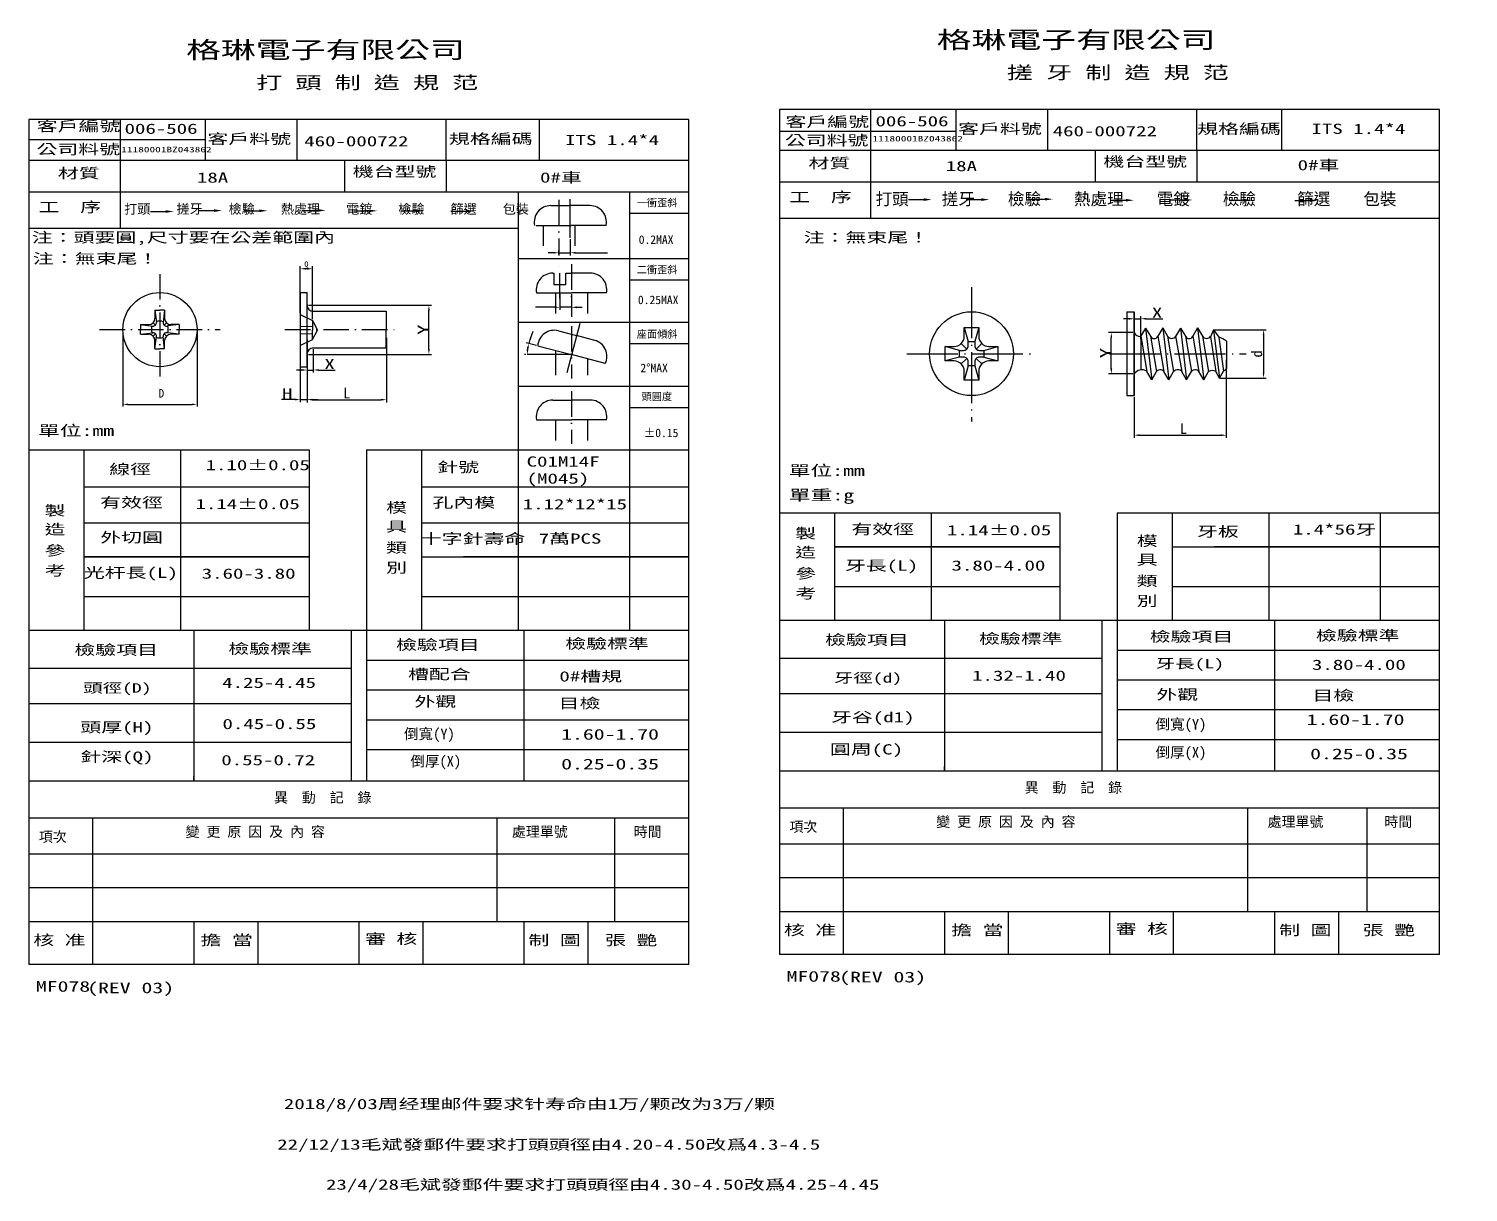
# Model space of a CAD drawing. Header units: millimetres. Extents: x 214 to 1563, y -86 to 460.
# Drawn here: x 214 to 890, y -86 to 460 of the extents above; entities that cross this region are included whole.
import ezdxf

# ---------------------------------------------------------------- set-up
doc = ezdxf.new("R2010")
doc.units = ezdxf.units.MM
for name, pattern in [('ACAD_ISO04W100', [30.5, 24, -3, 0.5, -3]), ('ACAD_ISO07W100', [3.5, 0.5, -3]), ('ACAD_ISO10W100', [18, 12, -3, 0, -3])]:
    doc.linetypes.add(name, pattern=pattern)
for name, color, linetype in [('center', 1, 'ACAD_ISO10W100'), ('dimension', 2, 'Continuous'), ('OBJ', 7, 'Continuous'), ('Object', 7, 'Continuous')]:
    doc.layers.add(name, color=color, linetype=linetype)
doc.styles.add('W娴Y筿lΤそq', font='KAIU.TTF', dxfattribs={"width": 1.5, "height": 4.8})
doc.dimstyles.new('ISO-25', dxfattribs={"dimtxt": 2.5, "dimasz": 2.5, "dimexe": 1.25, "dimexo": 0.625, "dimtad": 1, "dimdsep": 46, "dimtxsty": 'Standard', "dimcen": 2.5, "dimadec": 0, "dimazin": 0, "dimtfac": 1, "dimtmove": 0, "dimatfit": 3, "dimfxl": 0, "dimarcsym": 0})

# ---------------------------------------------------------------- blocks, each defined once
blk = doc.blocks.new('*D')
at = {"color": 0, "linetype": 'ByBlock'}
for p, q in [((1093.28, 370.38), (1076.36, 370.38)), ((1077.61, 367.88), (1077.61, 333.5)), ((1094.94, 367.1), (1092.44, 367.1)), ((1097.44, 357.58), (1097.44, 368.35)), ((1097.44, 367.1), (1100.52, 367.1)), ((1100.52, 357.58), (1100.52, 368.35)), ((1103.02, 367.1), (1110.8, 367.1)), ((1428.14, 368.17), (1411.22, 368.17)), ((1412.47, 365.67), (1412.47, 331.3)), ((1432.3, 355.37), (1432.3, 366.14)), ((1435.38, 355.37), (1435.38, 366.14)), ((1096.81, 360.67), (1085.4, 360.67)), ((1134.38, 361.94), (1159.14, 361.94)), ((1157.89, 359.44), (1157.89, 341.75)), ((1431.67, 358.46), (1420.26, 358.46)), ((1429.8, 364.89), (1427.3, 364.89)), ((1432.3, 364.89), (1435.38, 364.89)), ((1437.88, 364.89), (1445.67, 364.89)), ((1469.24, 359.73), (1494, 359.73)), ((1086.65, 343.74), (1086.65, 358.17)), ((1421.51, 341.54), (1421.51, 355.96)), ((1492.75, 357.23), (1492.75, 339.54)), ((341.21, 326.58), (341.21, 348.73)), ((344.52, 347.48), (343.71, 347.48)), ((347.02, 323.75), (347.02, 348.73)), ((1140.46, 348.22), (1140.46, 305.57)), ((1475.32, 346.01), (1475.32, 303.36)), ((1096.81, 341.24), (1085.4, 341.24)), ((1137.26, 339.25), (1159.14, 339.25)), ((1431.67, 339.04), (1420.26, 339.04)), ((1472.12, 337.04), (1494, 337.04)), ((345.08, 330.31), (402.89, 330.31)), ((401.64, 309.77), (401.64, 327.81)), ((732.94, 314.47), (732.94, 325.24)), ((736.01, 314.47), (736.01, 325.24)), ((1093.28, 331), (1076.36, 331)), ((1093.9, 330.38), (1093.9, 305.42)), ((1097.43, 330.19), (1097.43, 305.57)), ((1097.44, 330.18), (1097.44, 305.42)), ((1428.14, 328.8), (1411.22, 328.8)), ((1428.76, 328.17), (1428.76, 303.22)), ((1432.29, 327.99), (1432.29, 303.36)), ((1432.3, 327.98), (1432.3, 303.22)), ((730.44, 323.99), (727.94, 323.99)), ((732.94, 323.99), (736.01, 323.99)), ((738.51, 323.99), (746.3, 323.99)), ((770.15, 318.83), (794.91, 318.83)), ((344.42, 314.15), (344.42, 284.72)), ((381.67, 314.99), (381.67, 284.72)), ((732.31, 317.56), (720.9, 317.56)), ((722.15, 300.63), (722.15, 315.06)), ((793.66, 316.33), (793.66, 298.64)), ((341.21, 310.83), (341.21, 284.78)), ((344.46, 306.84), (344.46, 298.67)), ((345.09, 307.27), (402.89, 307.27)), ((347.34, 309.64), (347.34, 298.67)), ((776.16, 304.66), (776.16, 268.04)), ((1091.4, 306.67), (1084, 306.67)), ((1093.9, 306.67), (1097.44, 306.67)), ((1099.93, 306.82), (1137.96, 306.82)), ((1099.94, 306.67), (1102.44, 306.67)), ((1426.26, 304.47), (1427.51, 304.47)), ((1428.76, 304.47), (1432.3, 304.47)), ((1434.79, 304.61), (1472.82, 304.61)), ((1434.8, 304.47), (1437.3, 304.47)), ((341.96, 299.92), (339.46, 299.92)), ((344.46, 300.84), (344.46, 284.78)), ((344.46, 299.92), (347.34, 299.92)), ((349.84, 299.92), (357.63, 299.92)), ((732.31, 298.13), (720.9, 298.13)), ((773.03, 296.14), (794.91, 296.14)), ((338.71, 286.03), (332.45, 286.03)), ((341.21, 286.03), (344.46, 286.03)), ((346.92, 285.97), (379.17, 285.97)), ((346.96, 286.03), (349.46, 286.03)), ((732.93, 287.09), (732.93, 268.04)), ((735.43, 269.29), (773.66, 269.29))]:
    blk.add_line(p, q, dxfattribs=at)
at = {"color": 0, "lineweight": -2}
for p, q in [((1113.16, 362.82), (1096.08, 362.82)), ((1097.33, 360.32), (1097.33, 319.47)), ((1163.53, 351.37), (1195.88, 351.37)), ((1194.63, 348.87), (1194.63, 331.19)), ((1172.85, 332.56), (1172.85, 299.38)), ((1166.41, 328.69), (1195.88, 328.69)), ((1118.88, 318.62), (1118.88, 299.38)), ((1113.16, 316.97), (1096.08, 316.97)), ((1113.78, 316.34), (1113.78, 299.38)), ((1118.88, 316.62), (1118.88, 299.38)), ((947.62, 300.1), (918.74, 300.1)), ((919.99, 297.6), (919.99, 257.03)), ((1111.28, 300.63), (1101.49, 300.63)), ((1118.88, 300.63), (1113.78, 300.63)), ((1121.38, 300.63), (1123.88, 300.63)), ((1121.38, 300.63), (1170.35, 300.63)), ((939.38, 276.79), (939.38, 236.66)), ((1047.99, 276.56), (1047.99, 233.85)), ((1068.16, 276.79), (1068.16, 233.85)), ((1002.18, 269.85), (1002.18, 236.66)), ((947.62, 254.53), (918.74, 254.53)), ((948.24, 253.9), (948.24, 236.66)), ((948.24, 253.28), (948.24, 236.66)), ((945.74, 237.91), (941.88, 237.91)), ((950.74, 237.91), (999.68, 237.91)), ((1050.49, 235.1), (1065.66, 235.1))]:
    blk.add_line(p, q, dxfattribs=at)
at = {"color": 0, "linetype": 'ByBlock'}
for points in [[(1077.61, 370.38), (1077.19, 367.88), (1078.03, 367.88)], [(1097.44, 367.1), (1094.94, 366.68), (1094.94, 367.52)], [(1100.52, 367.1), (1103.02, 366.68), (1103.02, 367.52)], [(1412.47, 368.17), (1412.05, 365.67), (1412.89, 365.67)], [(1432.3, 364.89), (1429.8, 364.48), (1429.8, 365.31)], [(1435.38, 364.89), (1437.88, 364.48), (1437.88, 365.31)], [(1086.65, 360.67), (1087.06, 358.17), (1086.23, 358.17)], [(1157.89, 361.94), (1157.48, 359.44), (1158.31, 359.44)], [(1421.51, 358.46), (1421.92, 355.96), (1421.09, 355.96)], [(1492.75, 359.73), (1492.34, 357.23), (1493.17, 357.23)], [(341.21, 347.48), (343.71, 347.9), (343.71, 347.06)], [(347.02, 347.48), (344.52, 347.9), (344.52, 347.06)], [(1086.65, 341.24), (1087.06, 343.74), (1086.23, 343.74)], [(1157.89, 339.25), (1157.48, 341.75), (1158.31, 341.75)], [(1421.51, 339.04), (1421.92, 341.54), (1421.09, 341.54)], [(1492.75, 337.04), (1492.34, 339.54), (1493.17, 339.54)], [(1077.61, 331), (1077.19, 333.5), (1078.03, 333.5)], [(1412.47, 328.8), (1412.05, 331.3), (1412.89, 331.3)], [(401.64, 330.31), (402.05, 327.81), (401.22, 327.81)], [(732.94, 323.99), (730.44, 323.57), (730.44, 324.41)], [(736.01, 323.99), (738.51, 323.57), (738.51, 324.41)], [(793.66, 318.83), (793.25, 316.33), (794.08, 316.33)], [(722.15, 317.56), (722.56, 315.06), (721.73, 315.06)], [(401.64, 307.27), (402.05, 309.77), (401.22, 309.77)], [(1093.9, 306.67), (1091.4, 306.25), (1091.4, 307.09)], [(1097.43, 306.82), (1099.93, 306.4), (1099.93, 307.23)], [(1097.44, 306.67), (1099.94, 306.25), (1099.94, 307.09)], [(1140.46, 306.82), (1137.96, 306.4), (1137.96, 307.23)], [(1428.76, 304.47), (1426.26, 304.05), (1426.26, 304.88)], [(1432.29, 304.61), (1434.79, 304.2), (1434.79, 305.03)], [(1432.3, 304.47), (1434.8, 304.05), (1434.8, 304.88)], [(1475.32, 304.61), (1472.82, 304.2), (1472.82, 305.03)], [(344.46, 299.92), (341.96, 299.5), (341.96, 300.33)], [(347.34, 299.92), (349.84, 299.5), (349.84, 300.33)], [(722.15, 298.13), (722.56, 300.63), (721.73, 300.63)], [(793.66, 296.14), (793.25, 298.64), (794.08, 298.64)], [(341.21, 286.03), (338.71, 285.62), (338.71, 286.45)], [(344.42, 285.97), (346.92, 285.56), (346.92, 286.39)], [(344.46, 286.03), (346.96, 285.62), (346.96, 286.45)], [(381.67, 285.97), (379.17, 285.56), (379.17, 286.39)], [(732.93, 269.29), (735.43, 268.87), (735.43, 269.71)], [(776.16, 269.29), (773.66, 268.87), (773.66, 269.71)]]:
    blk.add_solid(points, dxfattribs=at)
at = {"color": 0}
for points in [[(1096.91, 360.32), (1097.75, 360.32), (1097.33, 362.82)], [(1194.21, 348.87), (1195.04, 348.87), (1194.63, 351.37)], [(1194.21, 331.19), (1195.04, 331.19), (1194.63, 328.69)], [(1096.91, 319.47), (1097.75, 319.47), (1097.33, 316.97)], [(919.58, 297.6), (920.41, 297.6), (919.99, 300.1)], [(1111.28, 301.05), (1111.28, 300.21), (1113.78, 300.63)], [(1121.38, 301.05), (1121.38, 300.21), (1118.88, 300.63)], [(1121.38, 301.05), (1121.38, 300.21), (1118.88, 300.63)], [(1170.35, 301.05), (1170.35, 300.21), (1172.85, 300.63)], [(919.58, 257.03), (920.41, 257.03), (919.99, 254.53)], [(941.88, 238.33), (941.88, 237.5), (939.38, 237.91)], [(945.74, 238.33), (945.74, 237.5), (948.24, 237.91)], [(950.74, 238.33), (950.74, 237.5), (948.24, 237.91)], [(999.68, 238.33), (999.68, 237.5), (1002.18, 237.91)], [(1050.49, 235.52), (1050.49, 234.68), (1047.99, 235.1)], [(1065.66, 235.52), (1065.66, 234.68), (1068.16, 235.1)]]:
    blk.add_solid(points, dxfattribs=at)
at = {"layer": 'DEFPOINTS', "color": 0, "linetype": 'ByBlock'}
for p in [(1093.9, 370.38), (1428.76, 368.17), (1097.44, 360.67), (1133.75, 361.94), (1432.3, 358.46), (1468.61, 359.73), (1097.44, 356.95), (1100.52, 356.95), (1432.3, 354.75), (1435.38, 354.75), (1140.46, 348.84), (1475.32, 346.64), (1097.44, 341.24), (1136.63, 339.25), (1432.3, 339.04), (1471.49, 337.04), (341.21, 325.96), (344.46, 330.31), (1093.9, 331), (1093.9, 331), (1097.43, 330.82), (1097.44, 330.81), (1428.76, 328.8), (1428.76, 328.8), (1432.29, 328.61), (1432.3, 328.6), (347.02, 323.12), (769.52, 318.83), (341.21, 311.46), (344.42, 314.77), (381.67, 315.61), (732.93, 317.56), (732.94, 313.85), (736.01, 313.85), (344.46, 307.47), (344.46, 307.27), (347.34, 310.27), (776.16, 305.29), (344.46, 301.47), (732.93, 298.13), (772.4, 296.14), (732.93, 287.71)]:
    blk.add_point(p, dxfattribs=at)
at = {"layer": 'DEFPOINTS', "color": 0}
for p in [(1113.78, 362.82), (1162.9, 351.37), (1172.85, 333.19), (1165.78, 328.69), (1194.63, 328.69), (1118.88, 319.24), (1097.33, 316.97), (1113.78, 316.97), (1113.78, 316.97), (1118.88, 317.24), (948.24, 300.1), (1113.78, 300.63), (1172.85, 300.63), (939.38, 277.41), (1047.99, 277.19), (1068.16, 277.41), (1002.18, 270.47), (919.99, 254.53), (948.24, 254.53), (948.24, 254.53), (948.24, 253.9), (939.38, 237.91), (1002.18, 237.91), (1068.16, 235.1)]:
    blk.add_point(p, dxfattribs=at)
at = {"color": 0, "linetype": 'ByBlock', "char_height": 4.8, "attachment_point": 5, "style": 'W娴Y筿lΤそq'}
for s, insert in [('X', (1108.16, 369.94)), ('X', (1443.02, 367.73)), ('X', (743.66, 326.83)), ('X', (354.99, 302.76)), ('H', (335.08, 288.87))]:
    blk.add_mtext(s, dxfattribs=dict(at, insert=insert))
at = {"color": 0, "linetype": 'ByBlock', "char_height": 4.8, "attachment_point": 5, "rotation": 90, "style": 'W娴Y筿lΤそq'}
for insert in [(1083.81, 350.95), (1418.67, 348.75), (398.8, 318.85), (719.31, 307.85)]:
    blk.add_mtext('Y', dxfattribs=dict(at, insert=insert))
at = {"color": 0, "linetype": 'ByBlock', "attachment_point": 5}
for s, insert, char_height in [('Q', (344.11, 349.36), 2.5), ('L', (363.05, 289.1), 5), ('L', (756.01, 272.41), 5)]:
    blk.add_mtext(s, dxfattribs=dict(at, insert=insert, char_height=char_height))
at = {"color": 0, "linetype": 'ByBlock', "insert": (790.54, 307.48), "char_height": 5, "attachment_point": 5, "rotation": 90}
blk.add_mtext('d', dxfattribs=at)

msp = doc.modelspace()

# ---------------------------------------------------------------- linework, layer by layer
for p, q in [((566.278, 422.31), (566.278, 25.388)), ((876.278, 422.31), (566.278, 422.31)), ((609.278, 388.11), (609.278, 422.31)), ((649.278, 403.11), (649.278, 422.31)), ((692.278, 403.11), (692.278, 422.31)), ((762.278, 403.11), (762.278, 422.31)), ((802.278, 403.11), (802.278, 422.31)), ((876.278, 25.388), (876.278, 422.31)), ((523.719, 417.597), (213.719, 417.597)), ((213.719, 417.597), (213.719, 20.675)), ((256.719, 383.397), (256.719, 417.597)), ((296.719, 398.397), (296.719, 417.597)), ((339.719, 398.397), (339.719, 417.597)), ((409.719, 398.397), (409.719, 417.597)), ((453.631, 398.397), (453.631, 417.597)), ((523.719, 20.675), (523.719, 417.597)), ((213.817, 408.14), (296.626, 408.14)), ((566.264, 412.086), (649.241, 412.086)), ((876.278, 403.11), (566.278, 403.11)), ((714.5, 403.11), (714.5, 388.11)), ((762.278, 403.11), (762.278, 388.11)), ((523.719, 398.397), (213.719, 398.397)), ((361.941, 398.397), (361.941, 383.397)), ((409.719, 398.397), (409.719, 383.397)), ((876.278, 388.11), (566.278, 388.11)), ((609.278, 371.11), (609.278, 388.11)), ((523.719, 383.397), (213.719, 383.397)), ((256.719, 366.397), (256.719, 383.397)), ((443.546, 383.397), (443.546, 177.649)), ((495.858, 383.397), (495.858, 177.649)), ((626.918, 379.966), (634.059, 379.966)), ((654.022, 379.966), (661.163, 379.966)), ((683.796, 380.16), (690.937, 380.16)), ((721.854, 379.658), (728.995, 379.658)), ((749.369, 379.807), (756.51, 379.807)), ((777.48, 379.668), (784.621, 379.668)), ((808.369, 379.519), (815.51, 379.519)), ((270.894, 374.39), (278.035, 374.39)), ((293.631, 374.799), (300.772, 374.799)), ((314.814, 374.72), (321.955, 374.72)), ((342.236, 374.896), (349.377, 374.896)), ((366.439, 374.681), (373.58, 374.681)), ((388.445, 374.663), (395.586, 374.663)), ((411.873, 374.591), (419.014, 374.591)), ((458.835, 377.132), (468.065, 377.132)), ((477.295, 377.132), (468.065, 377.132)), ((523.719, 373.397), (495.858, 373.397)), ((443.546, 366.397), (213.719, 366.397)), ((452.065, 367.881), (468.478, 367.881)), ((455.268, 367.881), (455.268, 358.195)), ((484.891, 367.881), (468.478, 367.881)), ((470.189, 367.881), (470.189, 358.195)), ((876.278, 371.11), (566.278, 371.11)), ((468.065, 361.367), (468.065, 353.753)), ((443.546, 352.34), (523.719, 352.34)), ((460.228, 355.003), (457.728, 355.003)), ((462.728, 354.35), (462.728, 356.253)), ((462.728, 355.003), (468.065, 355.003)), ((470.565, 355.003), (485.525, 355.003)), ((459.808, 345.407), (460.272, 345.407)), ((460.272, 345.407), (460.272, 340.158)), ((466.031, 340.158), (466.031, 345.407)), ((466.031, 345.407), (468.625, 345.407)), ((477.442, 345.407), (468.625, 345.407)), ((460.272, 340.158), (466.031, 340.158)), ((495.858, 342.34), (523.719, 342.34)), ((341.206, 336.308), (341.206, 301.466)), ((341.206, 336.308), (344.464, 336.308)), ((344.464, 301.466), (344.464, 336.308)), ((452.212, 336.156), (468.625, 336.156)), ((461.164, 336.156), (461.164, 326.47)), ((463.151, 335.531), (463.151, 328.125)), ((485.038, 336.156), (468.625, 336.156)), ((468.625, 335.531), (468.625, 328.125)), ((476.085, 336.156), (476.085, 326.47)), ((460.651, 329.375), (451.763, 329.375)), ((468.625, 329.375), (463.151, 329.375)), ((471.125, 329.375), (473.625, 329.375)), ((729.4, 327.271), (732.935, 327.271)), ((732.935, 287.698), (732.935, 327.272)), ((443.546, 322.34), (523.719, 322.34)), ((449.283, 314.798), (450.613, 318.154)), ((462.449, 318.323), (470.976, 316.082)), ((653.103, 319.941), (654.927, 313.281)), ((659.884, 319.941), (658.06, 313.281)), ((738.256, 319.636), (741.14, 295.265)), ((746.275, 319.677), (749.141, 295.265)), ((754.654, 319.636), (757.538, 295.265)), ((762.673, 319.677), (765.539, 295.265)), ((452.146, 311.465), (447.294, 312.74)), ((452.751, 311.306), (468.625, 307.134)), ((479.504, 313.84), (470.976, 316.082)), ((495.858, 312.34), (523.719, 312.34)), ((651.697, 312.358), (654.277, 309.778)), ((661.29, 312.358), (658.71, 309.778)), ((735.98, 315.757), (735.98, 299.981)), ((776.205, 313.536), (776.205, 300.644)), ((447.199, 307.134), (446.57, 307.134)), ((468.625, 307.134), (447.824, 307.134)), ((461.164, 309.095), (461.164, 297.448)), ((484.499, 302.962), (468.625, 307.134)), ((476.085, 305.173), (476.085, 297.448)), ((650.774, 309.128), (644.114, 310.952)), ((650.774, 305.995), (644.114, 304.171)), ((651.697, 302.765), (654.277, 305.345)), ((661.29, 302.765), (658.71, 305.345)), ((662.213, 309.128), (668.873, 310.952)), ((662.213, 305.995), (668.873, 304.171)), ((341.206, 301.466), (344.464, 301.466)), ((654.927, 301.842), (653.103, 295.182)), ((658.06, 301.842), (659.884, 295.182)), ((443.546, 292.34), (523.719, 292.34)), ((459.808, 285.786), (460.272, 285.786)), ((459.808, 285.786), (468.625, 285.786)), ((477.442, 285.786), (468.625, 285.786)), ((729.4, 287.894), (732.935, 287.894)), ((495.858, 282.34), (523.719, 282.34)), ((452.212, 276.535), (468.625, 276.535)), ((461.164, 276.535), (461.164, 266.849)), ((485.038, 276.535), (468.625, 276.535)), ((476.085, 276.535), (476.085, 266.849)), ((566.278, 267.053), (566.278, 216.858)), ((213.719, 262.34), (213.719, 212.145)), ((213.719, 262.34), (345.428, 262.34)), ((239.603, 262.34), (239.603, 177.649)), ((284.909, 262.34), (284.909, 177.649)), ((345.428, 262.34), (345.428, 177.649)), ((372.357, 262.34), (523.719, 262.34)), ((372.357, 262.34), (372.357, 177.649)), ((398.24, 262.34), (398.24, 177.649)), ((239.603, 245.009), (345.428, 245.009)), ((398.24, 245.009), (523.719, 245.009)), ((566.278, 232.78), (697.987, 232.78)), ((592.162, 232.78), (592.162, 182.362)), ((637.468, 232.78), (637.468, 182.362)), ((697.987, 232.78), (697.987, 182.362)), ((724.915, 232.78), (724.915, 182.362)), ((724.915, 232.78), (876.278, 232.78)), ((750.799, 232.78), (750.799, 182.362)), ((796.105, 232.78), (796.105, 182.362)), ((848.417, 232.78), (848.417, 182.362)), ((239.603, 228.067), (345.428, 228.067)), ((398.24, 228.067), (523.719, 228.067)), ((697.987, 216.858), (592.162, 216.858)), ((592.162, 216.858), (697.987, 216.858)), ((750.799, 216.858), (876.278, 216.858)), ((876.278, 216.858), (770.454, 216.858)), ((239.603, 212.145), (345.428, 212.145)), ((345.428, 212.145), (239.603, 212.145)), ((398.24, 212.145), (523.719, 212.145)), ((523.719, 212.145), (417.895, 212.145)), ((592.162, 198.292), (697.987, 198.292)), ((750.799, 198.292), (876.278, 198.292)), ((239.603, 193.579), (345.428, 193.579)), ((398.24, 193.579), (523.719, 193.579)), ((213.719, 177.649), (365.082, 177.649)), ((291.219, 177.649), (291.219, 106.87)), ((365.082, 177.649), (365.082, 106.87)), ((365.082, 177.649), (392.011, 177.649)), ((372.357, 177.649), (372.357, 106.87)), ((392.011, 177.649), (523.719, 177.649)), ((446.219, 177.649), (446.219, 106.87)), ((566.278, 182.362), (717.641, 182.362)), ((643.778, 182.362), (643.778, 111.583)), ((717.641, 182.362), (717.641, 111.583)), ((717.641, 182.362), (744.57, 182.362)), ((724.915, 182.362), (876.278, 182.362)), ((724.915, 182.362), (724.915, 111.583)), ((798.778, 182.362), (798.778, 111.583)), ((372.357, 163.649), (523.719, 163.649)), ((566.278, 164.521), (717.641, 164.521)), ((724.915, 168.362), (876.278, 168.362)), ((213.719, 159.808), (365.082, 159.808)), ((372.357, 149.649), (523.719, 149.649)), ((724.915, 154.362), (876.278, 154.362)), ((213.719, 143.181), (365.082, 143.181)), ((566.278, 147.894), (717.641, 147.894)), ((372.357, 135.649), (523.719, 135.649)), ((724.915, 140.362), (876.278, 140.362)), ((566.278, 129.739), (717.641, 129.739)), ((213.719, 125.026), (365.082, 125.026)), ((724.915, 126.362), (876.278, 126.362)), ((372.357, 121.649), (523.719, 121.649)), ((291.219, 106.87), (291.219, 108.955)), ((566.278, 111.583), (876.278, 111.583)), ((643.778, 111.583), (643.778, 113.669)), ((213.719, 106.87), (523.719, 106.87)), ((213.719, 89.539), (392.011, 89.539)), ((243.719, 89.539), (243.719, 20.675)), ((392.011, 89.539), (523.719, 89.539)), ((433.719, 40.675), (433.719, 89.539)), ((488.978, 40.675), (488.978, 89.539)), ((566.278, 94.252), (744.57, 94.252)), ((596.278, 94.252), (596.278, 25.388)), ((744.57, 94.252), (876.278, 94.252)), ((786.278, 45.388), (786.278, 94.252)), ((842.327, 45.388), (842.327, 94.252)), ((566.278, 77.31), (744.57, 77.31)), ((744.57, 77.31), (876.278, 77.31)), ((213.719, 72.597), (392.011, 72.597)), ((392.011, 72.597), (523.719, 72.597)), ((876.278, 61.388), (566.278, 61.388)), ((523.719, 56.675), (213.719, 56.675)), ((523.719, 40.675), (213.719, 40.675)), ((291.219, 40.675), (291.219, 20.675)), ((321.219, 40.675), (321.219, 20.675)), ((368.719, 40.675), (368.719, 20.675)), ((398.719, 40.675), (398.719, 20.675)), ((446.219, 40.675), (446.219, 20.675)), ((476.219, 40.675), (476.219, 20.675)), ((876.278, 45.388), (566.278, 45.388)), ((643.778, 45.388), (643.778, 25.388)), ((673.778, 45.388), (673.778, 25.388)), ((721.278, 45.388), (721.278, 25.388)), ((751.278, 45.388), (751.278, 25.388)), ((798.778, 45.388), (798.778, 25.388)), ((828.778, 45.388), (828.778, 25.388)), ((523.719, 20.675), (213.719, 20.675)), ((876.278, 25.388), (566.278, 25.388))]:
    msp.add_line(p, q)
at = {"color": 1, "linetype": 'ACAD_ISO10W100'}
for p, q in [((462.728, 379.802), (462.728, 353.725)), ((463.151, 333.467), (463.151, 349.314)), ((468.625, 349.606), (468.625, 324.918)), ((468.625, 320.584), (468.625, 295.897)), ((468.625, 289.985), (468.625, 265.297))]:
    msp.add_line(p, q, dxfattribs=at)
at = {"color": 1, "linetype": 'ACAD_ISO04W100'}
for p, q in [((468.065, 361.992), (468.065, 380.238)), ((656.507, 338.82), (656.507, 275.691)), ((472.463, 321.739), (466.047, 297.328)), ((626.136, 307.582), (686.467, 307.582)), ((721.339, 307.582), (785.449, 307.582))]:
    msp.add_line(p, q, dxfattribs=at)
for points in [[(648.303, 310.952, 0.4142136), (653.103, 315.752), (653.103, 319.941), (656.493, 319.941), (659.884, 319.941), (659.884, 315.752, 0.4142136), (664.684, 310.952), (668.873, 310.952), (668.873, 307.561), (668.873, 304.171), (664.684, 304.171, 0.4142136), (659.884, 299.371), (659.884, 295.182), (656.493, 295.182), (653.103, 295.182), (653.103, 299.371, 0.4142136), (648.303, 304.171), (644.114, 304.171), (644.114, 307.561), (644.114, 310.952)], [(652.709, 309.128, 0.4142136), (654.927, 311.346), (654.927, 313.281), (656.493, 313.281), (658.06, 313.281), (658.06, 311.346, 0.4142136), (660.278, 309.128), (662.213, 309.128), (662.213, 307.561), (662.213, 305.995), (660.278, 305.995, 0.4142136), (658.06, 303.777), (658.06, 301.842), (656.493, 301.842), (654.927, 301.842), (654.927, 303.777, 0.4142136), (652.709, 305.995), (650.774, 305.995), (650.774, 307.561), (650.774, 309.128)]]:
    msp.add_lwpolyline(points, format="xyb", close=True)
msp.add_circle((656.507, 307.582), 19.689)
for centre, radius, start, end in [((458.835, 369.388), 7.744, 90, 191.222278), ((477.295, 369.388), 7.744, 348.777722, 90), ((459.808, 337.663), 7.744, 90, 191.222278), ((477.442, 337.663), 7.744, 348.777722, 90), ((460.48, 310.833), 7.744, 75.274303, 176.496581), ((468.625, 307.134), 20.805, 158.385165, 165.274303), ((477.535, 306.351), 7.744, 334.052024, 75.274303), ((735.477, 318.366), 2.668, 196.971453, 279.641943), ((742.259, 316.534), 1.886, 204.936858, 335.063142), ((750.518, 317.113), 2.355, 215.687858, 325.391411), ((758.657, 316.534), 1.886, 204.936858, 335.063142), ((766.859, 317.113), 2.355, 215.687858, 325.391411), ((768.418, 302.737), 13.313, 54.20516, 71.417553), ((468.625, 307.134), 20.805, 172.16344, 173.110863), ((736.504, 295.667), 4.346, 58.318979, 145.713914), ((745.141, 297.844), 2.202, 20.972909, 140.972909), ((753.353, 297.438), 2.591, 41.769379, 135.882484), ((761.539, 297.844), 2.202, 20.972909, 140.972909), ((769.539, 295.909), 3.737, 62.755229, 117.244771), ((773.518, 302.398), 3.209, 293.365793, 326.8546), ((459.808, 278.042), 7.744, 90, 191.222278), ((477.442, 278.042), 7.744, 348.777722, 90)]:
    msp.add_arc(centre, radius, start, end)
for points in [[(634.059, 380.591), (634.059, 379.341), (637.809, 379.966)], [(661.163, 380.591), (661.163, 379.341), (664.913, 379.966)], [(690.937, 380.785), (690.937, 379.535), (694.687, 380.16)], [(728.995, 380.283), (728.995, 379.033), (732.745, 379.658)], [(756.51, 380.432), (756.51, 379.182), (760.26, 379.807)], [(784.621, 380.293), (784.621, 379.043), (788.371, 379.668)], [(815.51, 380.144), (815.51, 378.894), (819.26, 379.519)], [(278.035, 375.015), (278.035, 373.765), (281.785, 374.39)], [(300.772, 375.424), (300.772, 374.174), (304.522, 374.799)], [(321.955, 375.345), (321.955, 374.095), (325.705, 374.72)], [(349.377, 375.521), (349.377, 374.271), (353.127, 374.896)], [(373.58, 375.306), (373.58, 374.056), (377.33, 374.681)], [(395.586, 375.288), (395.586, 374.038), (399.336, 374.663)], [(419.014, 375.216), (419.014, 373.966), (422.764, 374.591)], [(460.228, 355.419), (460.228, 354.586), (462.728, 355.003)], [(470.565, 355.419), (470.565, 354.586), (468.065, 355.003)], [(460.651, 329.791), (460.651, 328.958), (463.151, 329.375)], [(471.125, 329.791), (471.125, 328.958), (468.625, 329.375)], [(447.606, 310.052), (448.423, 309.889), (448.503, 312.423)], [(448.386, 309.605), (447.554, 309.655), (447.82, 307.134)]]:
    msp.add_solid(points)
at = {"layer": 'center'}
for p, q in [((275.311, 345), (275.311, 291.466)), ((246.945, 318.887), (303.573, 318.887)), ((334.012, 318.887), (388.285, 318.887))]:
    msp.add_line(p, q, dxfattribs=at)
at = {"layer": 'DEFPOINTS', "color": 0}
for p in [(257.89, 318.887), (292.732, 318.887), (369.292, 310.269), (341.206, 301.466), (292.732, 283.757)]:
    msp.add_point(p, dxfattribs=at)
at = {"layer": 'dimension', "color": 0, "lineweight": -2}
for p, q in [((257.89, 317.887), (257.89, 282.757)), ((292.732, 317.887), (292.732, 282.757)), ((260.39, 283.757), (290.232, 283.757))]:
    msp.add_line(p, q, dxfattribs=at)
at = {"layer": 'dimension', "color": 0}
for points in [[(260.39, 284.174), (260.39, 283.34), (257.89, 283.757)], [(290.232, 284.174), (290.232, 283.34), (292.732, 283.757)]]:
    msp.add_solid(points, dxfattribs=at)
at = {"layer": 'OBJ'}
for p, q in [((729.4, 327.271), (729.4, 287.894)), ((732.935, 327.271), (732.935, 287.894)), ((738.256, 319.636), (735.921, 315.656)), ((738.256, 319.636), (740.548, 315.739)), ((746.275, 319.677), (743.969, 315.739)), ((746.275, 319.677), (748.549, 315.739)), ((754.654, 319.636), (752.319, 315.656)), ((754.654, 319.636), (756.946, 315.739)), ((762.673, 319.677), (760.367, 315.739)), ((762.673, 319.677), (764.947, 315.739)), ((770.151, 318.828), (768.753, 315.56)), ((770.151, 318.828), (773.033, 296.142)), ((770.151, 318.828), (772.654, 315.356)), ((735.969, 315.739), (738.851, 299.231)), ((740.548, 315.739), (743.43, 299.231)), ((743.969, 315.739), (746.851, 299.231)), ((748.549, 315.739), (751.431, 299.231)), ((752.367, 315.739), (755.249, 299.231)), ((756.946, 315.739), (759.828, 299.231)), ((760.367, 315.739), (763.249, 299.231)), ((764.947, 315.739), (767.829, 299.231)), ((768.753, 315.56), (771.25, 299.231)), ((772.654, 315.356), (774.782, 299.436)), ((741.14, 295.265), (738.851, 299.231)), ((741.14, 295.265), (743.43, 299.231)), ((749.141, 295.265), (746.851, 299.231)), ((749.141, 295.265), (751.431, 299.231)), ((757.538, 295.265), (755.249, 299.231)), ((757.538, 295.265), (759.828, 299.231)), ((765.539, 295.265), (763.249, 299.231)), ((765.539, 295.265), (767.829, 299.231)), ((773.033, 296.142), (771.25, 299.231)), ((773.033, 296.142), (774.782, 299.436))]:
    msp.add_line(p, q, dxfattribs=at)
at = {"layer": 'Object'}
for p, q in [((272.991, 328.039), (273.637, 322.235)), ((272.991, 328.039), (272.991, 324.224)), ((272.991, 328.039), (275.239, 328.039)), ((277.486, 328.039), (275.239, 328.039)), ((277.486, 328.039), (276.84, 322.235)), ((277.486, 328.039), (277.486, 324.224)), ((347.341, 327.506), (381.645, 327.506)), ((381.645, 327.506), (381.645, 318.887)), ((266.176, 321.224), (271.981, 320.578)), ((266.176, 321.224), (269.991, 321.224)), ((266.176, 321.224), (266.176, 318.976)), ((266.176, 316.729), (266.176, 318.976)), ((273.207, 321.008), (272.113, 322.102)), ((277.271, 321.008), (278.365, 322.102)), ((284.302, 321.224), (278.838, 320.616)), ((284.302, 321.224), (280.486, 321.224)), ((284.302, 321.224), (284.302, 318.976)), ((284.302, 316.729), (284.302, 318.976)), ((381.645, 310.269), (381.645, 318.887)), ((266.176, 316.729), (271.981, 317.375)), ((266.176, 316.729), (269.991, 316.729)), ((273.207, 316.945), (272.113, 315.85)), ((272.991, 309.913), (273.637, 315.718)), ((272.991, 309.913), (272.991, 313.729)), ((277.486, 309.913), (276.84, 315.718)), ((277.271, 316.945), (278.365, 315.85)), ((277.486, 309.913), (277.486, 313.729)), ((284.302, 316.729), (278.838, 317.337)), ((284.302, 316.729), (280.486, 316.729)), ((272.991, 309.913), (275.239, 309.913)), ((277.486, 309.913), (275.239, 309.913)), ((347.341, 310.269), (381.645, 310.269))]:
    msp.add_line(p, q, dxfattribs=at)
at = {"layer": 'Object', "color": 3, "linetype": 'ACAD_ISO10W100'}
for p, q in [((341.206, 325.959), (347.02, 323.123)), ((347.02, 323.123), (349.367, 318.708)), ((347.02, 323.123), (347.02, 318.708)), ((347.02, 314.294), (347.02, 318.708)), ((347.02, 314.294), (349.367, 318.708)), ((341.206, 311.458), (347.02, 314.294))]:
    msp.add_line(p, q, dxfattribs=at)
at = {"layer": 'Object', "color": 3}
for p, q in [((341.206, 320.506), (347.02, 320.334)), ((341.206, 316.91), (347.02, 317.083))]:
    msp.add_line(p, q, dxfattribs=at)
at = {"layer": 'Object'}
msp.add_circle((275.311, 318.887), 17.421, dxfattribs=at)
for centre, radius, start, end in [((347.258, 330.306), 2.801, 175.90765, 271.693913), ((269.991, 324.224), 3, 270, 360), ((275.239, 318.976), 3.955, 155.50982, 204.49018), ((272.146, 322.069), 1.5, 263.651377, 6.348623), ((275.239, 318.976), 3.955, 65.50982, 114.49018), ((278.331, 322.069), 1.5, 173.651377, 276.348623), ((280.486, 324.224), 3, 180, 270), ((275.239, 318.976), 3.955, 335.50982, 24.49018), ((269.991, 313.729), 3, 0, 90), ((272.146, 315.884), 1.5, 353.651377, 96.348623), ((275.239, 318.976), 3.955, 245.50982, 294.49018), ((278.331, 315.884), 1.5, 83.651377, 186.348623), ((280.486, 313.729), 3, 90, 180), ((347.258, 307.468), 2.801, 88.306087, 184.09235)]:
    msp.add_arc(centre, radius, start, end, dxfattribs=at)

# ---------------------------------------------------------------- texts
at = {"style": 'W娴Y筿lΤそq', "width": 1.5}
for s, height, p in [('格琳電子有限公司', 8, (640.156, 451.042)), ('格琳電子有限公司', 8, (287.597, 446.329)), ('搓 牙 制 造 規 范', 6, (673.102, 436.659)), ('打 頭 制 造 規 范', 6, (320.543, 431.946)), ('客戶編號', 4.8, (569.082, 414.133)), ('客戶編號', 4.8, (217.44, 412.063)), ('006-506', 4.8, (258.697, 410.862)), ('006-506', 4.8, (611.394, 414.395)), ('客戶料號', 4.8, (650.189, 410.827)), ('460-000722', 4.8, (694.61, 409.741)), ('規格編碼', 4.8, (762.468, 410.827)), ('ITS 1.4*4', 4.8, (816.177, 410.829)), ('公司料號', 4.8, (217.334, 401.22)), ('客戶料號', 4.8, (297.63, 406.114)), ('460-000722', 4.8, (343.078, 404.997)), ('規格編碼', 4.8, (411.027, 406.114)), ('ITS 1.4*4', 4.8, (465.633, 405.554)), ('公司料號', 4.8, (568.826, 405.414)), ('11180001BZ043862', 2.6, (610.003, 407.303)), ('11180001BZ043862', 2.6, (257.147, 402.178)), ('材質', 4.8, (579.935, 394.701)), ('機台型號', 4.8, (718.444, 395.432)), ('材質', 4.8, (227.376, 389.988)), ('機台型號', 4.8, (365.885, 390.719)), ('注：頭要圓,尺寸要在公差範圍內', 4.8, (215.132, 359.806)), ('注：無束尾！', 4.8, (577.66, 359.805)), ('注：無束尾！', 4.8, (215.639, 349.881)), ('單位:mm', 5, (218.038, 268.956)), ('針號', 4.8, (405.539, 251.888)), ('線徑', 4.8, (251.494, 250.891)), ('單位:mm', 5, (570.597, 250.175)), ('單重:g', 5, (570.701, 238.657)), ('製', 4.8, (221.13, 231.526)), ('有效徑', 4.8, (247.245, 235.299)), ('模', 4.8, (381.527, 232.88)), ('孔內模', 4.8, (403.298, 235.253)), ('造', 4.8, (221.13, 222.656)), ('外切圓', 4.8, (247.245, 218.878)), ('具', 4.8, (381.527, 224.011)), ('十字針壽命', 4.8, (397.819, 218.297)), ('7萬PCS', 4.8, (453.229, 218.32)), ('製', 4.8, (573.689, 220.747)), ('有效徑', 4.8, (600.04, 222.739)), ('牙板', 4.8, (762.36, 221.664)), ('參', 4.8, (221.13, 212.743)), ('類', 4.8, (381.527, 214.098)), ('造', 4.8, (573.689, 211.877)), ('模', 4.8, (734.086, 217.26)), ('別', 4.8, (381.527, 204.707)), (' 牙長(L)', 4.8, (592.156, 205.652)), ('具', 4.8, (734.086, 208.39)), ('考', 4.8, (221.13, 203.352)), ('光杆長(L)', 4.8, (239.597, 202.275)), ('參', 4.8, (573.689, 201.964)), ('類', 4.8, (734.086, 198.477)), ('考', 4.8, (573.689, 192.573)), ('別', 4.8, (734.086, 189.086)), ('檢驗項目', 4.8, (587.696, 170.789)), ('檢驗標準', 4.8, (659.99, 171.315)), ('檢驗項目', 4.8, (740.167, 172.285)), ('檢驗標準', 4.8, (818.223, 172.81)), ('檢驗項目', 4.8, (235.137, 166.076)), ('檢驗標準', 4.8, (307.431, 166.602)), ('檢驗項目', 4.8, (386.203, 168.463)), ('檢驗標準', 4.8, (465.664, 168.988)), ('槽配合', 4.8, (391.841, 154.66)), ('牙谷(d1)', 4.8, (590.492, 134.425)), ('頭厚(H)', 4.8, (237.933, 129.712)), ('圓周(C)', 4.8, (589.982, 119.315)), ('針深(Q)', 4.8, (237.933, 115.86)), ('核 准', 4.8, (215.817, 29.707)), ('擔 當', 4.8, (294.387, 29.707)), ('審 核', 4.8, (371.66, 30.296)), ('制 圖', 4.8, (448.443, 29.707)), ('張 艷', 4.8, (484.382, 29.707)), ('核 准', 4.8, (568.376, 34.42)), ('擔 當', 4.8, (646.946, 34.42)), ('審 核', 4.8, (724.219, 35.009)), ('制 圖', 4.8, (801.002, 34.42)), ('張 艷', 4.8, (840.27, 34.42)), ('2018/8/03周经理邮件要求针寿命由1万/颗改为3万/颗', 4.8, (333.537, -47.291)), ('22/12/13毛斌發郵件要求打頭頭徑由4.20-4.50改爲4.3-4.5', 4.8, (330.397, -66.338)), ('23/4/28毛斌發郵件要求打頭頭徑由4.30-4.50改爲4.25-4.45', 4.8, (353.306, -85.169))]:
    msp.add_text(s, height=height, dxfattribs=at).set_placement(p)
at = {"linetype": 'ACAD_ISO07W100', "style": 'W娴Y筿lΤそq', "width": 1.5}
for s, p in [('MF078', (569.598, 12.554)), ('(REV 03)', (594.341, 12.236)), ('MF078', (217.039, 7.84)), ('(REV 03)', (241.147, 7.165))]:
    msp.add_text(s, height=5, dxfattribs=at).set_placement(p)
at = {"attachment_point": 1, "style": 'W娴Y筿lΤそq'}
for s, insert, char_height, width in [('0#車', (809.649, 398.569), 4.8, 114), ('18A', (292.695, 392.72), 4.8, 105.2221), ('0#車', (453.836, 392.749), 4.8, 114), ('18A', (644.392, 398.131), 4.8, 105.2221), ('工  序', (218.254, 378.869), 4.8, 43), ('工  序', (570.813, 383.582), 4.8, 43), ('\\A1;1.10%%P0.05', (296.753, 257.646), 4.8, 57.7803), ('C01M14F (M045)', (447.539, 259.317), 4.8, 40.74019), ('1.14%%p0.05', (292.03, 239.359), 4.8, 49.0611), ('1.12*12*15', (445.703, 239.252), 4.8, 46.2378), ('1.14%%p0.05', (644.951, 227.059), 4.8, 49.0611), ('1.4*56牙', (807.412, 227.423), 4.8, 72.1503), ('3.80-4.00', (647.103, 210.476), 4.8, 72.1503), ('3.60-3.80', (294.933, 206.674), 4.8, 59.76392), ('3.80-4.00', (816.372, 163.856), 4.8, 72.1503), ('0#槽規', (462.923, 158.387), 4.8, 77.5), ('1.32-1.40', (656.757, 158.725), 4.8, 68.139), ('4.25-4.45', (304.545, 155.382), 4.8, 62.4231), ('外觀', (743.289, 149.902), 4.8, 72.33237), ('目檢', (816.587, 149.454), 4.8, 66.61567), ('外觀', (394.847, 146.563), 4.8, 73.8628), ('目檢', (462.552, 145.761), 4.8, 73.8628), ('0.45-0.55', (304.686, 136.032), 4.8, 60.5186), ('{\\f標楷體|b0|i0|c136|p65;倒寬(Y)}', (742.95, 136.005), 5, 57.50961), ('1.60-1.70', (813.922, 138.167), 5, 20), ('{\\f標楷體|b0|i0|c136|p65;倒寬(Y)}', (389.961, 131.495), 5, 57.50961), ('1.60-1.70', (463.768, 131.266), 5, 20), ('{\\f標楷體|b0|i0|c136|p65;倒厚(X)}', (742.95, 122.81), 5, 57.50961), ('0.25-0.35', (815.537, 122.083), 5, 20), ('0.55-0.72', (304.144, 119.06), 4.8, 77.5), ('{\\f標楷體|b0|i0|c136|p65;倒厚(X)}', (392.968, 118.632), 5, 57.50961), ('0.25-0.35', (463.768, 117.282), 5, 20), ('{\\f標楷體|b0|i0|c136|p65;異  動  記  錄}', (328.884, 101.486), 4.8, 310), ('{\\f標楷體|b0|i0|c136|p65;異  動  記  錄}', (681.443, 106.199), 4.8, 310), ('{\\f標楷體|b0|i0|c136|p65;項次}', (570.997, 87.772), 4.8, 310), ('{\\f標楷體|b0|i0|c136|p65;變 更 原 因 及 內 容}', (639.929, 90.128), 4.8, 310), ('{\\f標楷體|b0|i0|c136|p65;處理單號}', (795.561, 90.128), 4.8, 310), ('{\\f標楷體|b0|i0|c136|p65;時間}', (850.407, 90.128), 4.8, 310), ('{\\f標楷體|b0|i0|c136|p65;項次}', (218.438, 83.059), 4.8, 310), ('{\\f標楷體|b0|i0|c136|p65;變 更 原 因 及 內 容}', (287.37, 85.415), 4.8, 310), ('{\\f標楷體|b0|i0|c136|p65;處理單號}', (440.631, 85.415), 4.8, 310), ('{\\f標楷體|b0|i0|c136|p65;時間}', (497.848, 85.415), 4.8, 310)]:
    msp.add_mtext(s, dxfattribs=dict(at, insert=insert, char_height=char_height, width=width))
at = {"attachment_point": 1}
for s, insert, char_height, width in [('{\\f標楷體|b0|i0|c136|p65;一衝歪斜}', (499.266, 380.252), 3.5, 26.42201), ('{\\f標楷體|b0|i0|c136|p65;打頭    搓牙    檢驗    熱處理    電鍍    檢驗     篩選    包裝  \\f新細明體|b0|i0|c136|p54;      }', (611.447, 383.121), 5.7, 267), ('{\\f標楷體|b0|i0|c136|p65;打頭    搓牙    檢驗    熱處理    電鍍    檢驗    篩選    包裝  \\f新細明體|b0|i0|c136|p54;      }', (258.56, 377.817), 4.5, 267), ('{\\f標楷體|b0|i0|c136|p65;0.2MAX}', (500.189, 363.175), 4, 27.8611), ('{\\f標楷體|b0|i0|c136|p65;二衝歪斜}', (499.269, 348.798), 3.5, 26.41863), ('{\\f標楷體|b0|i0|c136|p65;0.25MAX}', (499.795, 334.87), 4, 27.8611), ('{\\f標楷體|b0|i0|c136|p65;座面傾斜}', (499.27, 318.524), 3.5, 26.41766), ('{\\f標楷體|b0|i0|c136|p65;2%%dMAX}', (500.976, 302.904), 4, 27.8611), ('{\\f標楷體|b0|i0|c136|p65;頭圓度}', (501.542, 289.195), 3.5, 25.7209), ('{\\f標楷體|b0|i0|c136|p65;%%p0.15}', (502.496, 272.396), 4, 27.8611)]:
    msp.add_mtext(s, dxfattribs=dict(at, insert=insert, char_height=char_height, width=width))
at = {"linetype": 'ByBlock', "char_height": 4.48, "attachment_point": 1, "style": 'W娴Y筿lΤそq'}
for s, insert in [('牙長(L)', (743.01, 164.221)), ('牙徑(d)', (591.822, 157.512)), ('頭徑(D)', (239.264, 152.798))]:
    msp.add_mtext(s, dxfattribs=dict(at, insert=insert))
at = {"layer": 'dimension', "color": 0, "insert": (275.982, 288.981), "char_height": 4, "attachment_point": 5}
msp.add_mtext('\\A1;D', dxfattribs=at)

# ---------------------------------------------------------------- dimensions: what is measured, and where the dimension line sits
for base, p1, p2, text, override, middle in [((344.464, 286.035), (341.206, 311.458), (344.464, 301.466), 'H', {"dimtxsty": 'W娴Y筿lΤそq'}, (335.081, 286.035)), ((1140.461, 306.818), (1097.433, 330.82), (1140.461, 348.842), ' ', {"dimtxt": 4}, (1110.782, 306.818)), ((776.156, 269.29), (732.93, 287.712), (776.156, 305.285), 'L', {"dimtxt": 5}, (756.013, 269.29)), ((1475.322, 304.612), (1432.293, 328.614), (1475.322, 346.636), ' ', {"dimtxt": 4}, (1445.643, 304.612))]:
    dim = msp.add_linear_dim(base=base, p1=p1, p2=p2, text=text, dimstyle='ISO-25', override=override)
    dim.commit()
    dim.dimension.update_dxf_attribs({"geometry": '*D', "text_midpoint": middle, "dimtype": 160})
for base, p1, p2, text, override, middle in [((1157.892, 339.25), (1133.751, 361.936), (1136.633, 339.25), ' ', {"dimtxt": 4}, (1157.892, 350.593)), ((401.635, 330.305), (344.464, 307.269), (344.457, 330.305), 'Y', {"dimtxsty": 'W娴Y筿lΤそq'}, (401.635, 318.855)), ((793.662, 296.142), (769.521, 318.828), (772.403, 296.142), 'd', {"dimtxt": 5}, (793.662, 307.485)), ((1492.753, 337.044), (1468.611, 359.73), (1471.493, 337.044), ' ', {"dimtxt": 4}, (1492.753, 348.387))]:
    dim = msp.add_linear_dim(base=base, p1=p1, p2=p2, angle=90, text=text, dimstyle='ISO-25', override=override)
    dim.commit()
    dim.dimension.update_dxf_attribs({"geometry": '*D', "text_midpoint": middle, "dimtype": 160, "text_rotation": 90})
for base, p1, p2, middle in [((1077.61, 331.002), (1093.902, 370.379), (1093.902, 331.002), (1077.61, 350.69)), ((1412.471, 328.796), (1428.763, 368.173), (1428.763, 328.796), (1412.471, 348.485))]:
    dim = msp.add_linear_dim(base=base, p1=p1, p2=p2, angle=90, text=' ', dimstyle='ISO-25')
    dim.commit()
    dim.dimension.update_dxf_attribs({"geometry": '*D', "text_midpoint": middle, "text_rotation": 90})
for base, p1, p2, middle in [((1097.437, 306.671), (1093.902, 331.002), (1097.437, 330.806), (1085.876, 306.671)), ((1432.297, 304.465), (1428.763, 328.796), (1432.297, 328.6), (1420.736, 304.465))]:
    dim = msp.add_linear_dim(base=base, p1=p1, p2=p2, text=' ', dimstyle='ISO-25')
    dim.commit()
    dim.dimension.update_dxf_attribs({"geometry": '*D', "text_midpoint": middle, "dimtype": 160})
for base, p1, p2, middle in [((1086.647, 360.668), (1097.437, 341.242), (1097.437, 360.668), (1086.647, 350.955)), ((722.145, 317.56), (732.935, 298.134), (732.935, 317.56), (722.145, 307.847)), ((1421.508, 358.462), (1432.297, 339.036), (1432.297, 358.462), (1421.508, 348.749))]:
    dim = msp.add_linear_dim(base=base, p1=p1, p2=p2, angle=90, text='Y', dimstyle='ISO-25', override={"dimtxsty": 'W娴Y筿lΤそq'})
    dim.commit()
    dim.dimension.update_dxf_attribs({"geometry": '*D', "text_midpoint": middle, "text_rotation": 90})
for base, p1, p2, text, override, middle in [((347.341, 299.917), (344.457, 307.468), (347.341, 310.269), 'X', {"dimtxsty": 'W娴Y筿lΤそq'}, (356.716, 299.917)), ((381.674, 285.973), (344.424, 314.771), (381.674, 315.611), 'L', {"dimtxt": 5}, (363.049, 285.973))]:
    dim = msp.add_linear_dim(base=base, p1=p1, p2=p2, text=text, dimstyle='ISO-25', override=override)
    dim.commit()
    dim.dimension.update_dxf_attribs({"geometry": '*D', "text_midpoint": middle})
for p1, p2, middle in [((1097.444, 356.953), (1100.516, 356.953), (1109.682, 367.1)), ((732.942, 313.845), (736.014, 313.845), (743.658, 323.992)), ((1432.305, 354.748), (1435.376, 354.748), (1444.543, 364.894))]:
    dim = msp.add_aligned_dim(p1=p1, p2=p2, distance=10.146, text='X', dimstyle='ISO-25', override={"dimtxsty": 'W娴Y筿lΤそq'})
    dim.commit()
    dim.dimension.update_dxf_attribs({"geometry": '*D', "text_midpoint": middle})
dim = msp.add_linear_dim(base=(341.206, 347.48), p1=(347.02, 323.123), p2=(341.206, 325.959), text='Q', dimstyle='ISO-25')
dim.commit()
dim.dimension.update_dxf_attribs({"geometry": '*D', "text_midpoint": (337.247, 347.48)})

doc.saveas('drawing.dxf')
